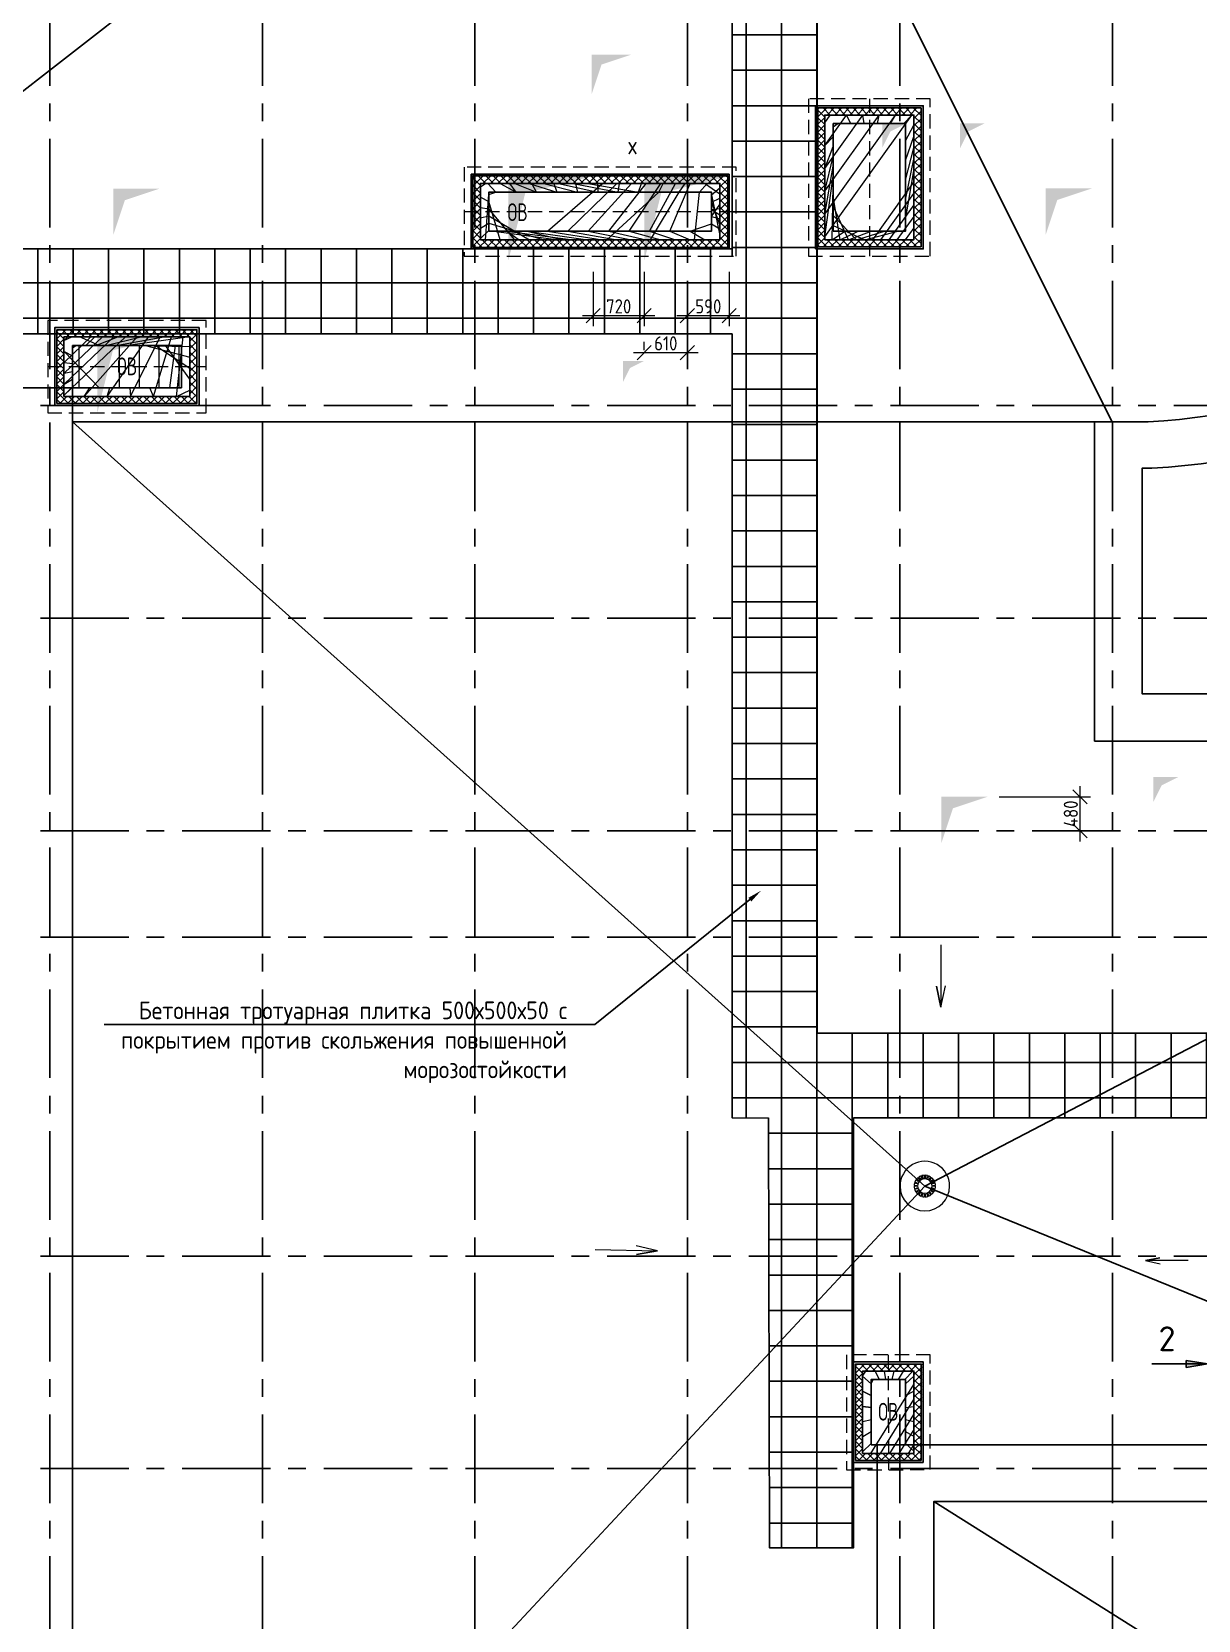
# Model space of a CAD drawing. Header units: millimetres. Extents: x -9318 to 9016603, y 0 to 838141.
# Drawn here: x 63147 to 79615, y 785869 to 808283 of the extents above; entities that cross this region are included whole.
import ezdxf
from ezdxf import colors
from ezdxf.entities.mleader import LeaderData, LeaderLine
from ezdxf.math import Vec2, Vec3

# ---------------------------------------------------------------- set-up
doc = ezdxf.new("R2010")
doc.units = ezdxf.units.MM
for name, pattern in [('ADSK_Скрыто', [6, 3, -3]), ('CENTER', [2, 1.25, -0.25, 0.25, -0.25]), ('HIDDEN', [6, 4, -2])]:
    doc.linetypes.add(name, pattern=pattern)
doc.layers.get('Defpoints').update_dxf_attribs({"color": 8})
for name, color, linetype, lineweight in [('АР_Разрезы', 175, 'Continuous', 9), ('АР_тонкая линия', 250, 'Continuous', 0), ('ОБОРУДОВАНИЕ', 253, 'Continuous', 5), ('Спринклеры', 7, 'Continuous', 18)]:
    doc.layers.add(name, color=color, linetype=linetype, lineweight=lineweight)
doc.styles.add('GOST Common', font='GOST_Common.ttf', dxfattribs={"width": 0.9, "height": 199.9999999999999})
doc.styles.add('GOST Common_1', font='GOST_Common.ttf', dxfattribs={"width": 0.9, "height": 199.9999999999999})
doc.styles.add('ICOCPEUR', font='isocpeur.ttf')
doc.styles.add('ISOCPEUR', font='isocpeur.ttf', dxfattribs={"width": 0.7})
doc.styles.add('ISOCPEUR_2', font='isocpeur.ttf', dxfattribs={"width": 0.9, "height": 300})
doc.styles.add('METRO-STYLE', font='isocpeur.ttf', dxfattribs={"width": 0.9, "oblique": 15})
doc.dimstyles.new('ADSK_Основной_2_мм', dxfattribs={"dimscale": 304.8, "dimtxt": 201.1429992564414, "dimasz": 0.6561679790026247, "dimexe": 0.4921259842519685, "dimexo": 0.4921259842519685, "dimgap": 0.09842519685039369, "dimtad": 1, "dimdec": 1, "dimrnd": 0.09999999999999999, "dimdsep": 46, "dimtxsty": 'GOST Common', "dimblk1": 'OBLIQUE', "dimblk2": 'OBLIQUE', "dimsah": 1, "dimcen": 0.09, "dimdle": 0.4921259842519685, "dimazin": 2, "dimtfac": 1, "dimtdec": 4, "dimtix": 1, "dimtmove": 0, "dimatfit": 3, "dimfxl": 1, "dimtvp": 1, "dimtolj": 1, "dimtzin": 0, "dimlwd": 20, "dimlwe": 20, "dimarcsym": 2})
pattern_1 = [(90, (544731.1713949309, 838739.4629186561), (-500.0000000000001, 0), []), (180, (544731.1713949309, 838739.4629186561), (-2.842170943040401e-14, -500), [])]

# ---------------------------------------------------------------- blocks, each defined once
blk = doc.blocks.new('A$C6f2de472')
at = {"layer": 'АР_тонкая линия', "color": 8, "ltscale": 100}
for p, q in [((54.57592772785574, -74.7079406324774), (54.57592772785574, -576.5265344174259)), ((54.57592772785574, -576.5265344174259), (20.69524945132434, -407.2409241124988)), ((20.69524945132434, -407.2409241124988), (54.57592772785574, -576.5265344174259)), ((54.57592772785574, -576.5265344174259), (91.53404689393938, -404.1629426884465))]:
    blk.add_line(p, q, dxfattribs=at)
blk = doc.blocks.new('M_Сток крыши - Сетчатый фильтр 380 мм - Слив 200 мм 2-3193379-Кровля')
at = {"layer": 'ОБОРУДОВАНИЕ', "color": 8, "flags": 128}
for points in [[(-152.1267350446647, 9.122306980374313), (-132.0912406071403, 9.122306980374326), (-112.0431549439181, 9.122306980374303)], [(-108.0011237287316, 31.18721417121553), (-127.0242874497429, 37.36821474883533), (-146.0454781264287, 43.54857424549225)], [(-141.9117846506028, 55.55902606483295), (-122.8580928793034, 49.36810632238699), (-103.7927820662061, 43.17341132440949)], [(-93.29816158142222, 62.7083574968748), (-109.4818746132008, 74.46651327549654), (-125.6635339249483, 86.22317693917506)], [(-118.0473051375903, 96.38772613638803), (-101.842131428712, 84.6139782631736), (-85.62792629529227, 72.83366867594135)], [(-69.83589882673962, 88.08991025929144), (-81.59615471404025, 104.2765138426867), (-93.35443870569411, 120.4604033445647)], [(-83.00003154254765, 127.8153150601544), (-71.22933750466267, 111.6143445950117), (-59.45298972975287, 95.40559242844496)], [(-39.9207528530546, 105.0867191707603), (-46.10509601334157, 124.1201703034178), (-52.28803434348071, 143.149297813457)], [(-40.18753608133889, 147.0058568346927), (-34.00116822601166, 127.9661743314419), (-27.81237822599808, 108.9190372333652)], [(-6.349999999993059, 112.2344089592399), (-6.349999999993055, 132.2540697534665), (-6.349999999993071, 152.2676508651532)], [(6.350000000006943, 152.2676508651542), (6.350000000006918, 132.2540697534677), (6.350000000006937, 112.2344089592412)], [(27.81237822601391, 108.9190372333708), (34.00116822602754, 127.9661743314477), (40.18753608135481, 147.0058568346986)], [(52.28803434349719, 143.1492978134647), (46.10509601335808, 124.1201703034257), (39.92075285307115, 105.0867191707683)], [(59.45298972977421, 95.40559242845515), (71.22933750468407, 111.6143445950221), (83.00003154256913, 127.8153150601649)], [(93.35443870571662, 120.4604033445765), (81.5961547140628, 104.2765138426985), (69.83589882676223, 88.08991025930342)], [(85.62792629532089, 72.83366867595203), (101.8421314287408, 84.61397826318435), (118.0473051376191, 96.38772613639888)], [(125.6635339249781, 86.22317693918657), (109.4818746132306, 74.46651327550809), (93.29816158145213, 62.70835749688639)], [(103.792782066241, 43.17341132441629), (122.8580928793384, 49.36810632239381), (141.9117846506378, 55.55902606483986)], [(146.0454781264642, 43.54857424549932), (127.0242874497785, 37.36821474884241), (108.0011237287673, 31.18721417122258)], [(112.0431549439558, 9.122306980374242), (132.091240607178, 9.12230698037424), (152.1267350447024, 9.122306980374237)], [(-112.356954244448, -3.577693019625703), (-132.3584398310157, -3.577693019625699), (-152.3579998314883, -3.577693019625695)], [(-147.4658216370705, -38.46545786676792), (-128.4121298657711, -32.27453812432185), (-109.3468190526738, -26.07984312634433)], [(-105.7061290580764, -38.25048148704755), (-124.7292927790876, -44.43148206466737), (-143.7504834557733, -50.61184156132428)], [(-128.1487984605835, -82.48421335690901), (-111.9436247517052, -70.71046548369449), (-95.7294196182853, -58.93015589646215)], [(-88.46990949618774, -69.35387637452017), (-104.6536225279662, -81.11203215314181), (-120.8352818397137, -92.8686958168203)], [(-95.91116798998836, -118.4348253462578), (-84.14047395210329, -102.233854881115), (-72.3641261771934, -86.02510271454811)], [(-62.19800361705781, -93.63916595362517), (-73.95825950435832, -109.8257695370203), (-85.71654349601214, -126.0096590388982)], [(-53.89547499619336, -142.5518774865482), (-47.70910714086607, -123.5121949832972), (-41.52031714085241, -104.4650578852204)], [(-29.47185625401281, -108.4817714797415), (-35.65619941429974, -127.5152226123989), (-41.83913774443886, -146.5443501224379)], [(-6.349999999993074, -152.2676508652035), (-6.349999999993042, -132.2540697535169), (-6.349999999993062, -112.2344089592902)], [(6.350000000006934, -112.2344089592915), (6.350000000006931, -132.2540697535181), (6.350000000006942, -152.2676508652045)], [(41.83913774445471, -146.5443501224441), (35.65619941431555, -127.515222612405), (29.4718562540286, -108.4817714797474)], [(41.52031714086893, -104.4650578852287), (47.70910714088253, -123.5121949833054), (53.89547499620974, -142.5518774865562)], [(85.71654349603381, -126.009659038909), (73.95825950437997, -109.825769537031), (62.19800361707931, -93.63916595363574)], [(72.3641261772162, -86.02510271456046), (84.14047395212596, -102.2338548811273), (95.91116799001092, -118.4348253462699)], [(120.8352818397427, -92.86869581683132), (104.6536225279952, -81.11203215315281), (88.46990949621667, -69.35387637453108)], [(95.7294196183155, -58.93015589647398), (111.9436247517352, -70.7104654837063), (128.1487984606135, -82.48421335692073)], [(143.7504834558084, -50.61184156133116), (124.7292927791227, -44.43148206467424), (105.7061290581114, -38.25048148705444)], [(109.3468190527096, -26.07984312635145), (128.4121298658068, -32.27453812432894), (147.4658216371062, -38.46545786677496)], [(152.3579998315258, -3.577693019625746), (132.3584398310532, -3.577693019625791), (112.3569542444855, -3.577693019625767)]]:
    blk.add_lwpolyline(points, dxfattribs=at)
at = {"layer": 'ОБОРУДОВАНИЕ', "color": 8}
for centre, radius, start, end in [((1.867945798039727e-11, -2.528863876118112e-11), 350.0000000000003, 359.9999999999996, 179.9999999999998), ((1.884542567571339e-11, -2.517666075618763e-11), 152.4, 163.3962075109842, 176.5683575503843), ((1.884542567571339e-11, -2.517666075618763e-11), 152.3999999999999, 145.5442994120852, 158.6194600011817), ((1.884542567571339e-11, -2.517666075618763e-11), 152.3999999999999, 127.7749788777989, 140.7677499933545), ((1.884542567571339e-11, -2.517666075618763e-11), 112.4139006281505, 175.3453706261629, 179.9999999999995), ((1.884542567571339e-11, -2.517666075618763e-11), 112.4139006281506, 157.4147534860918, 163.8930014678603), ((1.884542567571339e-11, -2.517666075618763e-11), 101.6, 359.9999999999992, 179.9999999999994), ((1.884542567571339e-11, -2.517666075618763e-11), 112.4139006281506, 139.6160726103257, 146.0938257661134), ((1.884542567571339e-11, -2.517666075618763e-11), 152.3999999999999, 110.0656934125596, 122.9986742789652), ((1.884542567571339e-11, -2.517666075618763e-11), 112.4139006281506, 121.92952745044, 128.4066691250171), ((1.884542567571339e-11, -2.517666075618763e-11), 152.3999999999999, 92.38801546327326, 105.2895868495749), ((1.884542567571339e-11, -2.517666075618763e-11), 112.4139006281506, 104.3243310625686, 110.8009781656915), ((1.884542567571339e-11, -2.517666075618763e-11), 112.4139006281505, 86.76177088817388, 93.23822911183754), ((1.884542567571339e-11, -2.517666075618763e-11), 152.4, 74.71041315043354, 87.61198453673569), ((1.884542567571339e-11, -2.517666075618763e-11), 112.4139006281505, 69.1990218343196, 75.67566893744245), ((1.884542567571339e-11, -2.517666075618763e-11), 152.4000000000001, 57.00132572104204, 69.93430658744889), ((1.884542567571339e-11, -2.517666075618763e-11), 112.4139006281505, 51.59333087499237, 58.07047254956947), ((1.884542567571339e-11, -2.517666075618763e-11), 112.4139006281504, 33.90617423389321, 40.38392738968094), ((1.884542567571339e-11, -2.517666075618763e-11), 152.4000000000001, 39.2322500066509, 52.2250211222084), ((1.884542567571339e-11, -2.517666075618763e-11), 112.4139006281505, 16.10699853214306, 22.58524651391154), ((1.884542567571339e-11, -2.517666075618763e-11), 112.4139006281506, 359.9999999999989, 4.654629373836194), ((1.884542567571339e-11, -2.517666075618763e-11), 152.4000000000001, 21.38053999882107, 34.45570058792016), ((1.884542567571339e-11, -2.517666075618763e-11), 152.4, 3.43164244961575, 16.60379248901856), ((1.867945798039727e-11, -2.528863876118112e-11), 350.0000000000003, 179.9999999999998, 359.9999999999989), ((1.874390688234167e-11, -2.517666075618763e-11), 152.4, 181.345180730763, 194.6194600011786), ((1.874390688234167e-11, -2.517666075618763e-11), 152.4000000000001, 199.3962075109811, 212.7677499933488), ((1.874390688234167e-11, -2.517666075618763e-11), 152.4000000000001, 217.5442994120796, 230.9986742789577), ((1.874390688234167e-11, -2.517666075618763e-11), 112.4139006281506, 179.999999999999, 181.823807644696), ((1.874390688234167e-11, -2.517666075618763e-11), 112.4139006281505, 193.4147534860877, 199.8930014678562), ((1.874390688234167e-11, -2.517666075618763e-11), 101.6, 179.9999999999994, 359.9999999999989), ((1.874390688234167e-11, -2.517666075618763e-11), 112.4139006281505, 211.6160726103183, 218.093825766106), ((1.874390688234167e-11, -2.517666075618763e-11), 152.4, 235.7749788777913, 249.2895868495662), ((1.874390688234167e-11, -2.517666075618763e-11), 112.4139006281504, 229.9295274504297, 236.4066691250069), ((1.874390688234167e-11, -2.517666075618763e-11), 152.4, 254.0656934125508, 267.6119845367264), ((1.874390688234167e-11, -2.517666075618763e-11), 112.4139006281505, 248.3243310625568, 254.8009781656796), ((1.874390688234167e-11, -2.517666075618763e-11), 112.4139006281505, 266.7617708881618, 273.2382291118254), ((1.874390688234167e-11, -2.517666075618763e-11), 152.3999999999999, 272.388015463264, 285.9343065874401), ((1.874390688234167e-11, -2.517666075618763e-11), 112.4139006281506, 285.1990218343078, 291.6756689374307), ((1.874390688234167e-11, -2.517666075618763e-11), 152.3999999999999, 290.7104131504247, 304.2250211222008), ((1.874390688234167e-11, -2.517666075618763e-11), 112.4139006281506, 303.5933308749821, 310.0704725495593), ((1.874390688234167e-11, -2.517666075618763e-11), 112.4139006281506, 321.9061742338857, 328.3839273896735), ((1.874390688234167e-11, -2.517666075618763e-11), 152.3999999999999, 309.0013257210344, 322.4557005879145), ((1.874390688234167e-11, -2.517666075618763e-11), 112.4139006281506, 340.106998532139, 346.5852465139075), ((1.874390688234167e-11, -2.517666075618763e-11), 112.4139006281505, 358.1761923553028, 359.9999999999989), ((1.874390688234167e-11, -2.517666075618763e-11), 152.3999999999999, 327.2322500066453, 340.6037924890154), ((1.874390688234167e-11, -2.517666075618763e-11), 152.4, 345.3805399988179, 358.6548192692363)]:
    blk.add_arc(centre, radius, start, end, dxfattribs=at)
blk = doc.blocks.new('_DotSmall')
at = {"color": 8, "linetype": 'ByBlock', "const_width": 0.5}
blk.add_lwpolyline([(-0.0625, 0, 1), (0.0625, 0, 1)], format="xyb", close=True, dxfattribs=at)
blk = doc.blocks.new('232_Отверстие_Задание_на_отверстие_в_перекрытии_Спр_v3 - Тип1_1_ОВ-3243271-310_В_ОП_04__11_750')
at = {"layer": 'Спринклеры', "linetype": 'ADSK_Скрыто', "lineweight": 9}
blk.add_hatch(color=8, dxfattribs=at).paths.add_polyline_path([(-325.0000000000301, -325.0000000000301), (-162.5000000000324, 162.4999999999891), (324.9999999999261, 325.0000000000301), (-325.0000000000301, 325.0000000000301)])
blk = doc.blocks.new('232_Отверстие_Задание_на_отверстие_в_перекрытии_Спр_v3 - Тип1_1_ОВ-3244540-310_В_ОП_04__11_750')
at = {"layer": 'Спринклеры', "linetype": 'ADSK_Скрыто', "lineweight": 9}
blk.add_hatch(color=8, dxfattribs=at).paths.add_polyline_path([(-275.0000000000155, -275.0000000000068), (-137.5000000000121, 137.5000000000121), (274.9999999999462, 275.0000000000501), (-275.0000000000155, 275.0000000000501)])
blk = doc.blocks.new('232_Отверстие_Задание_на_отверстие_в_перекрытии_Спр_v3 - Тип1_1_ОВ-3243720-310_В_ОП_04__11_750')
at = {"layer": 'Спринклеры', "linetype": 'ADSK_Скрыто', "lineweight": 9}
blk.add_hatch(color=8, dxfattribs=at).paths.add_polyline_path([(-600.0000000000196, -600.0000000000196), (-360.0000000000221, 360.0000000000048), (599.9999999999416, 600.0000000000455), (-600.0000000000196, 600.0000000000455)])
blk = doc.blocks.new('232_Отверстие_Задание_на_отверстие_в_перекрытии_Спр_v3 - Тип1_1_ОВ-3244681-310_В_ОП_04__11_750')
at = {"layer": 'Спринклеры', "linetype": 'ADSK_Скрыто', "lineweight": 9}
blk.add_hatch(color=8, dxfattribs=at).paths.add_polyline_path([(-150.0000000000265, -150.0000000000092), (-50.00000000003195, 50.00000000000596), (149.9999999999312, 150.0000000000439), (-150.0000000000265, 150.0000000000439)])
blk = doc.blocks.new('232_Отверстие_Задание_на_отверстие_в_перекрытии_Спр_v3 - Тип1_1_ОВ-3244742-310_В_ОП_04__11_750')
at = {"layer": 'Спринклеры', "linetype": 'ADSK_Скрыто', "lineweight": 9}
blk.add_hatch(color=8, dxfattribs=at).paths.add_polyline_path([(-550.0000000000352, -550.0000000000092), (-330.0000000000376, 330.0000000000073), (549.9999999999226, 550.0000000000482), (-550.0000000000352, 550.0000000000482)])
blk = doc.blocks.new('232_Отверстие_Задание_на_отверстие_в_перекрытии_Спр_v3 - Тип1_1_ОВ-3243413-310_В_ОП_04__11_750')
at = {"layer": 'Спринклеры', "linetype": 'ADSK_Скрыто', "lineweight": 9}
blk.add_hatch(color=8, dxfattribs=at).paths.add_polyline_path([(-175.0000000000295, -175.0000000000295), (-58.33333333336338, 58.33333333332007), (174.9999999999342, 175.0000000000209), (-175.0000000000295, 175.0000000000209)])
blk = doc.blocks.new('_Oblique')
at = {"color": 8, "linetype": 'ByBlock', "lineweight": -2}
blk.add_line((-0.5, -0.5), (0.5, 0.5), dxfattribs=at)
blk = doc.blocks.new('*D1423')
at = {"color": 8, "lineweight": 20, "transparency": 16777216}
for p, q in [((77946.14001564423, 796857.9568499506), (77946.14001564423, 797637.961882616)), ((76804.28784224534, 797487.961882616), (78096.14001564423, 797487.961882616)), ((77954.71865940563, 797007.9568499506), (78096.14001564423, 797007.9568499506))]:
    blk.add_line(p, q, dxfattribs=at)
at = {"layer": 'Defpoints', "color": 0, "transparency": 16777216}
for p in [(76654.28784224534, 797487.961882616), (77946.14001564423, 797487.961882616), (77804.71865940563, 797007.9568499506)]:
    blk.add_point(p, dxfattribs=at)
at = {"color": 8, "lineweight": 20, "transparency": 16777216, "xscale": 200, "yscale": 200, "zscale": 200}
for p, rotation in [((77946.14001564423, 797487.961882616), 90), ((77946.14001564423, 797007.9568499506), 270)]:
    blk.add_blockref('_Oblique', p, dxfattribs=dict(at, rotation=rotation))
at = {"color": 8, "lineweight": 20, "transparency": 16777216, "insert": (77816.14001564443, 797247.9593662831), "char_height": 199.9999999999999, "width": 474.5611101101126, "attachment_point": 5, "rotation": 90, "style": 'GOST Common'}
blk.add_mtext('\\A1;480', dxfattribs=at)
blk = doc.blocks.new('*D1424')
at = {"color": 8, "lineweight": 20, "transparency": 16777216}
for p, q in [((71073.2673314705, 804895.9324401029), (71073.2673314705, 804127.7861606673)), ((71793.31306326785, 804895.9324401029), (71793.31306326785, 804127.7861606673)), ((70923.2673314705, 804277.7861606673), (71943.31306326785, 804277.7861606673))]:
    blk.add_line(p, q, dxfattribs=at)
at = {"layer": 'Defpoints', "color": 0, "transparency": 16777216}
for p in [(71073.2673314705, 805045.9324401029), (71793.31306326785, 805045.9324401029), (71793.31306326785, 804277.7861606673)]:
    blk.add_point(p, dxfattribs=at)
at = {"color": 8, "lineweight": 20, "transparency": 16777216, "xscale": 200, "yscale": 200, "zscale": 200, "rotation": 180}
blk.add_blockref('_Oblique', (71073.2673314705, 804277.7861606673), dxfattribs=at)
at = {"color": 8, "lineweight": 20, "transparency": 16777216, "xscale": 200, "yscale": 200, "zscale": 200}
blk.add_blockref('_Oblique', (71793.31306326785, 804277.7861606673), dxfattribs=at)
at = {"color": 8, "lineweight": 20, "transparency": 16777216, "insert": (71433.29019736918, 804407.7861606673), "char_height": 199.9999999999999, "width": 454.1058898467456, "attachment_point": 5, "style": 'GOST Common'}
blk.add_mtext('\\A1;720', dxfattribs=at)
blk = doc.blocks.new('*D1425')
at = {"color": 8, "lineweight": 20, "transparency": 16777216}
for p, q in [((72993.31306326785, 804895.9324401029), (72993.31306326785, 804127.7861606673)), ((72253.28957943874, 804277.7861606673), (73143.31306326785, 804277.7861606673)), ((72403.28957943874, 804269.2075169046), (72403.28957943874, 804127.7861606673))]:
    blk.add_line(p, q, dxfattribs=at)
at = {"layer": 'Defpoints', "color": 0, "transparency": 16777216}
for p in [(72993.31306326785, 805045.9324401029), (72403.28957943874, 804419.2075169046), (72993.31306326785, 804277.7861606673)]:
    blk.add_point(p, dxfattribs=at)
at = {"color": 8, "lineweight": 20, "transparency": 16777216, "xscale": 200, "yscale": 200, "zscale": 200, "rotation": 180}
blk.add_blockref('_Oblique', (72403.28957943874, 804277.7861606673), dxfattribs=at)
at = {"color": 8, "lineweight": 20, "transparency": 16777216, "xscale": 200, "yscale": 200, "zscale": 200}
blk.add_blockref('_Oblique', (72993.31306326785, 804277.7861606673), dxfattribs=at)
at = {"color": 8, "lineweight": 20, "transparency": 16777216, "insert": (72698.3013213533, 804407.7861606673), "char_height": 199.9999999999999, "width": 454.1058898467456, "attachment_point": 5, "style": 'GOST Common'}
blk.add_mtext('\\A1;590', dxfattribs=at)
blk = doc.blocks.new('*D1426')
at = {"color": 8, "lineweight": 20, "transparency": 16777216}
for p, q in [((71793.24345027632, 803787.968852489), (71793.24345027632, 803906.0086977266)), ((71643.24345027632, 803756.0086977266), (72553.28957943874, 803756.0086977266)), ((72403.28957943874, 803747.430053964), (72403.28957943874, 803606.0086977266))]:
    blk.add_line(p, q, dxfattribs=at)
at = {"layer": 'Defpoints', "color": 0, "transparency": 16777216}
for p in [(72403.28957943874, 803897.430053964), (71793.24345027632, 803637.968852489), (72403.28957943874, 803756.0086977266)]:
    blk.add_point(p, dxfattribs=at)
at = {"color": 8, "lineweight": 20, "transparency": 16777216, "xscale": 200, "yscale": 200, "zscale": 200, "rotation": 180}
blk.add_blockref('_Oblique', (71793.24345027632, 803756.0086977266), dxfattribs=at)
at = {"color": 8, "lineweight": 20, "transparency": 16777216, "xscale": 200, "yscale": 200, "zscale": 200}
blk.add_blockref('_Oblique', (72403.28957943874, 803756.0086977266), dxfattribs=at)
at = {"color": 8, "lineweight": 20, "transparency": 16777216, "insert": (72098.26651485753, 803886.0086977266), "char_height": 199.9999999999999, "width": 409.1044052673384, "attachment_point": 5, "style": 'GOST Common'}
blk.add_mtext('\\A1;610', dxfattribs=at)
blk = doc.blocks.new('A$C60573c2e')
at = {"layer": 'АР_Разрезы', "ltscale": 100}
h = blk.add_hatch(color=8, dxfattribs=at)
h.dxf.hatch_style = 1
h.paths.add_polyline_path([(22340.69131158874, -38222.32109531551), (22410.69131158874, -38222.32109531551), (22410.69131158874, -37222.32109531551), (22340.69131158874, -37222.32109531551)])
h.paths.add_polyline_path([(22040.24117890035, -37572.59911826416), (22340.69131158874, -37522.32109531551), (22040.24117890035, -37522.32109531551)])
h.paths.add_polyline_path([(22040.24117890035, -37522.32109531551), (22340.69131158874, -37522.32109531551), (22040.24117890035, -37472.04307236685)])
at = {"layer": 'АР_Разрезы', "color": 8, "lineweight": 25, "ltscale": 100}
for p, q in [((22340.69131158874, -37522.32109531551), (22040.24117890035, -37472.04307236685)), ((22040.24117890035, -37472.04307236685), (22040.24117890035, -37572.59911826416)), ((22040.24117890035, -37572.59911826416), (22340.69131158874, -37522.32109531551))]:
    blk.add_line(p, q, dxfattribs=at)
at = {"layer": 'АР_Разрезы', "color": 8, "lineweight": 25, "ltscale": 100, "elevation": -1.5e-10}
blk.add_lwpolyline([(22340.69131158874, -37522.32109531551), (21556.94131158874, -37522.32109531551)], dxfattribs=at)
at = {"layer": 'АР_Разрезы', "color": 8, "lineweight": 25, "ltscale": 100, "insert": (21890.69131158874, -36992.72712111636), "char_height": 350, "width": 583.3333333333333, "attachment_point": 3, "style": 'METRO-STYLE'}
blk.add_mtext('{\\Q0;\\W1;2}', dxfattribs=at)

msp = doc.modelspace()

# ---------------------------------------------------------------- hatches: boundary and pattern name
at = {"ltscale": 120}
h = msp.add_hatch(dxfattribs=at)
h.set_pattern_fill('ANSI37', color=256, scale=4000, angle=45, double=1)
h.set_pattern_definition(pattern_1)
h.paths.add_polyline_path([(74233.48137153266, 792957.2669897516), (73035.7989131806, 792957.5804660362), (73035.7989131806, 815576.5256954132), (74233.4813715329, 815576.2122191286)])
h = msp.add_hatch()
h.set_pattern_fill('ANSI37', color=256, scale=600, angle=180)
h.set_pattern_definition([(225, (-306273.003678354, 690139.1246967203), (53.03300858899106, -53.03300858899107), []), (315, (-306273.003678354, 690139.1246967203), (53.03300858899107, 53.03300858899105), [])])
h.paths.add_polyline_path([(74242.05043708859, 807208.3765693876), (74243.07690479816, 805248.5055726453), (75702.54754080647, 805248.5055726453), (75701.5210730969, 807208.3765693876)])
h.paths.add_polyline_path([(74342.56367094326, 807108.3765693876), (75602.03430695157, 807108.3765693876), (75602.03430695157, 805348.5055726453), (74342.56367094326, 805348.5055726453)], flags=16)
h.paths.add_polyline_path([(75729.99632164603, 806214.5700648826), (75786.97416390874, 806738.6246967203)])
at = {"lineweight": 5}
h = msp.add_hatch(dxfattribs=at)
h.set_pattern_fill('ANSI32', color=256, scale=500, angle=180, style=0)
h.set_pattern_definition([(225, (8363448538.810796, 936996551.8264401), (132.5825214724777, -132.5825214724777), []), (225, (8363448450.422448, 936996551.8264401), (132.5825214724777, -132.5825214724777), [])])
h.paths.add_polyline_path([(74342.56367094326, 807108.3765693876), (74343.59013865306, 805348.5055726453), (75602.54754080647, 805348.5055726453), (75601.5210730969, 807108.3765693876)])
h.paths.add_polyline_path([(74462.56367094326, 806988.3765693876), (75482.03430695157, 806988.3765693876), (75482.03430695157, 805468.5055726455), (74462.56367094326, 805468.5055726453)], flags=16)
h.paths.add_polyline_path([(75963.95200617122, 806366.6793285582), (75963.95200617122, 806754.6793285582)])
h = msp.add_hatch()
h.set_pattern_fill('ANSI37', color=256, scale=600, angle=180)
h.set_pattern_definition([(225, (-311133.5328964002, 689172.7279147743), (53.03300858899106, -53.03300858899107), []), (315, (-311133.5328964002, 689172.7279147743), (53.03300858899107, 53.03300858899105), [])])
h.paths.add_polyline_path([(69372.03445289703, 806251.9797874416), (69372.03445289703, 805238.5055726453), (72973.07652984024, 805238.5055726453), (72972.05006213044, 806251.9797874416)])
h.paths.add_polyline_path([(69482.03445289703, 806141.9797874416), (72862.56329598534, 806141.9797874416), (72862.56329598534, 805348.5055726453), (69482.03445289703, 805348.5055726453)], flags=16)
h.paths.add_polyline_path([(70869.4671035998, 805248.1732829366), (70926.44494586228, 805772.2279147743)], flags=16)
h = msp.add_hatch(dxfattribs=at)
h.set_pattern_fill('ANSI32', color=256, scale=500, angle=180, style=0)
h.set_pattern_definition([(225, (8363443678.281578, 936995585.4296583), (132.5825214724777, -132.5825214724777), []), (225, (8363443589.89323, 936995585.4296583), (132.5825214724777, -132.5825214724777), [])])
h.paths.add_polyline_path([(69482.03445289703, 806141.9797874416), (69483.0609206066, 805348.5055726453), (72862.56329598534, 805348.5055726453), (72862.56329598534, 806141.9797874416)])
h.paths.add_polyline_path([(69602.03445289703, 806021.9797874416), (72742.56329598534, 806021.9797874416), (72742.56329598534, 805468.5055726453), (69602.03445289703, 805468.5055726453)], flags=16)
h.paths.add_polyline_path([(71103.422788125, 805400.2825466121), (71103.422788125, 805788.2825466121)], flags=16)
at = {"ltscale": 120}
h = msp.add_hatch(dxfattribs=at)
h.set_pattern_fill('ANSI37', color=256, scale=4000, angle=45, double=1)
h.set_pattern_definition(pattern_1)
h.paths.add_polyline_path([(62201.87756880932, 804020.8231142932), (62202.19104509405, 805218.5055726453), (73035.95565132285, 805218.5055726453), (73035.64217503811, 804020.823114293)])
h = msp.add_hatch()
h.set_pattern_fill('ANSI37', color=256, scale=600, angle=180)
h.set_pattern_definition([(225, (-317013.6542117178, 687008.7049772835), (53.03300858899106, -53.03300858899107), []), (315, (-317013.6542117178, 687008.7049772835), (53.03300858899107, 53.03300858899105), [])])
h.paths.add_polyline_path([(63501.39990372467, 804077.9568499507), (63502.42637143447, 803037.9568499502), (65479.64848211105, 803037.9568499502), (65478.62201440148, 804077.9568499507)])
h.paths.add_polyline_path([(63601.91313757957, 803977.9568499507), (65379.13524825615, 803977.9568499507), (65379.13524825615, 803137.9568499502), (63601.91313757957, 803137.9568499502)], flags=16)
h.paths.add_polyline_path([(64989.34578828211, 803084.1503454457), (65046.32363054482, 803608.2049772835)], flags=16)
at = {"lineweight": 5}
h = msp.add_hatch(dxfattribs=at)
h.set_pattern_fill('ANSI32', color=256, scale=500, angle=180, style=0)
h.set_pattern_definition([(225, (8363437798.160263, 936993421.4067208), (132.5825214724777, -132.5825214724777), []), (225, (8363437709.771915, 936993421.4067208), (132.5825214724777, -132.5825214724777), [])])
h.paths.add_polyline_path([(63601.91313757957, 803977.9568499507), (63602.93960528914, 803137.9568499502), (65379.64848211105, 803137.9568499502), (65378.62201440148, 803977.9568499507)])
h.paths.add_polyline_path([(63721.91313757957, 803857.9568499507), (65259.13524825615, 803857.9568499507), (65259.13524825615, 803257.9568499502), (63721.91313757957, 803257.9568499502)], flags=16)
h.paths.add_polyline_path([(65223.30147280754, 803236.2596091212), (65223.30147280754, 803624.2596091212)], flags=16)
at = {"ltscale": 120}
h = msp.add_hatch(dxfattribs=at)
h.set_pattern_fill('ANSI37', color=256, scale=4000, angle=45, double=1)
h.set_pattern_definition(pattern_1)
h.paths.add_polyline_path([(74233.32463339041, 792956.1583192997), (74233.63810967514, 794153.840777652), (80773.11299533164, 794153.840777652), (80772.79951904691, 792956.1583192997)])
h = msp.add_hatch(dxfattribs=at)
h.set_pattern_fill('ANSI37', color=256, scale=4000, angle=45, double=1)
h.set_pattern_definition(pattern_1)
h.paths.add_polyline_path([(74750.0235820075, 786889.5595923022), (73560.42202459672, 786889.8096195543), (73549.54673610302, 792956.5632976048), (74747.23133701901, 792955.7533409946)])
h = msp.add_hatch()
h.set_pattern_fill('ANSI37', color=256, scale=600, angle=180)
h.set_pattern_definition([(225, (-305738.3790345195, 672414.3865795783), (53.03300858899106, -53.03300858899107), []), (315, (-305738.3790345195, 672414.3865795783), (53.03300858899107, 53.03300858899105), [])])
h.paths.add_polyline_path([(74776.67508092313, 789483.6384522455), (74777.1883147778, 788122.9568499502), (75702.03430695157, 788122.9568499502), (75716.16066704481, 789483.6384522455)])
h.paths.add_polyline_path([(74877.1883147778, 789383.6384522455), (75602.03430695157, 789383.6384522455), (75602.03430695157, 788222.9568499502), (74877.1883147778, 788222.9568499502)], flags=16)
h.paths.add_polyline_path([(76264.62096548057, 788489.8319477404), (76321.59880774305, 789013.8865795782)])
at = {"lineweight": 5}
h = msp.add_hatch(dxfattribs=at)
h.set_pattern_fill('ANSI32', color=256, scale=500, angle=180, style=0)
h.set_pattern_definition([(225, (8363449073.43544, 936978827.088323), (132.5825214724777, -132.5825214724777), []), (225, (8363448985.047092, 936978827.088323), (132.5825214724777, -132.5825214724777), [])])
h.paths.add_polyline_path([(74877.1883147778, 789383.6384522455), (74878.21478248737, 788222.9568499502), (75602.54754080647, 788222.9568499502), (75601.52107309666, 789383.6384522455)])
h.paths.add_polyline_path([(74997.1883147778, 789263.6384522455), (75482.03430695157, 789263.6384522455), (75482.03430695157, 788342.9487624612), (74997.1883147778, 788342.9487624612)], flags=16)
h.paths.add_polyline_path([(76498.57665000577, 788641.941211416), (76498.57665000577, 789029.941211416)])

# ---------------------------------------------------------------- linework, layer by layer
at = {"linetype": 'CENTER', "ltscale": 1000}
for p, q in [((63403.28957943874, 830770.4237864092), (63403.28957943874, 776151.3989434771)), ((66403.28957943874, 830770.4237864093), (66403.28957943874, 776151.3989434771)), ((69403.28957943874, 830770.4237864092), (69403.28957943874, 776151.3989434771)), ((72403.28957943874, 830770.4237864093), (72403.28957943874, 776151.3989434771)), ((75403.28957943874, 830770.4237864092), (75403.28957943874, 776151.3989434771)), ((78403.28957943874, 830770.4237864093), (78403.28957943874, 776151.3989434771)), ((51268.34037547815, 803007.9568499502), (134446.7424301973, 803007.9568499502)), ((51268.34037547815, 800007.9568499502), (134446.7424301973, 800007.9568499502)), ((51268.34037547815, 797007.9568499502), (134446.7424301973, 797007.9568499502)), ((51268.34037547815, 795507.9568499502), (134446.7424301973, 795507.9568499502)), ((51268.34037547815, 791007.9568499502), (134446.7424301973, 791007.9568499502)), ((51268.34037547815, 788007.9568499502), (134446.7424301973, 788007.9568499502))]:
    msp.add_line(p, q, dxfattribs=at)
at = {"ltscale": 100}
for p, q in [((57652.03430695226, 803257.9568499501), (72402.0343069518, 814757.95684995)), ((72402.0343069518, 814757.95684995), (78402.03430695157, 802776.648345516)), ((78910.26632066141, 802776.648345516), (63721.91313757957, 802776.648345516)), ((63721.91313757957, 802776.648345516), (75754.22958054882, 791995.5282947229)), ((82181.95858330396, 795342.9568499502), (75754.22958054882, 791995.5282947229)), ((75754.21809354727, 791995.5159769073), (63721.91313757957, 779092.9568499444)), ((75754.21809354727, 791995.5159769073), (84402.03430695203, 788472.9568499502)), ((75881.90786298574, 787542.9496148062), (80537.09403658612, 784617.2713131696))]:
    msp.add_line(p, q, dxfattribs=at)
at = {"linetype": 'HIDDEN', "lineweight": 5, "ltscale": 50}
for p, q in [((74972.29898894741, 807338.3765693876), (74972.29898894741, 805118.5055726453)), ((69252.03445289703, 805745.2426800434), (73092.56329598534, 805745.2426800434)), ((63371.91313757957, 803557.9568499505), (65609.13524825615, 803557.9568499505)), ((75239.61131086457, 789613.6384522455), (75240.0419995687, 787993.1144134168))]:
    msp.add_line(p, q, dxfattribs=at)
at = {"ltscale": 100}
for points in [[(81271.91313757957, 787542.9568499505), (75881.90786298574, 787542.9496148062), (75881.9188488156, 779252.9607119998), (70300.00934044993, 779252.9546073425), (69922.09591492335, 779252.9543963609), (69922.09591492335, 778292.9568499579), (62921.91313757957, 778292.9568499427), (62921.91313757957, 802587.9568499502), (56982.0343069518, 802587.9568499499), (56982.03430695087, 815427.9568499502), (60491.81145264674, 815427.9568499505), (60491.81145264674, 815567.9568499502, -0.2153268967085074), (63090.69741179328, 821322.8971335922, -0.1503938414941028), (68842.03430695157, 823918.1797042552), (68982.03430695157, 823918.1797042552), (68982.0343069518, 827427.9568499502), (78822.03430695157, 827427.9568499505), (78822.0343069518, 824427.9568499502), (86982.03430695203, 824427.9568499502)], [(87652.03430695203, 823757.95684995), (87652.03430695203, 827267.9674948029), (94652.31139568635, 827267.9462050973), (94651.75721821771, 823757.7937530213), (120662.0279803809, 823757.8150427145), (120662.034306952, 815257.9568499502), (117152.034306952, 815257.9568499502), (117152.034306952, 812257.9568499516), (87637.03430695203, 812257.9568499502), (87637.03430695203, 811317.9568499502, -0.1713588119262615), (85105.59547856217, 805655.5131027977, -0.1904546233486775), (78910.26632066141, 802776.648345516)], [(65259.13524825615, 803257.9568499502), (57652.03430695226, 803257.9568499501), (57652.03430695157, 814757.9568499502), (61219.2719844603, 814757.9568499504), (61219.07948546018, 815572.9791072388, -0.1810559495822377), (63602.04057808849, 820807.9505788137, -0.1811806168331762), (68841.38255706104, 823191.2783133151), (69652.03430695157, 823191.2783133151), (69652.03430695157, 826757.9568499501), (78152.03430695157, 826757.9568499502)], [(85511.39552207477, 805116.6135086139, -0.1882125360542776), (78961.91313757957, 802123.2178933957), (78821.91313757957, 802123.2178933957), (78821.91313757957, 798942.9568499502), (81951.91313757957, 798942.9568499502)]]:
    msp.add_lwpolyline(points, format="xyb", dxfattribs=at)
for points in [[(73035.79891318036, 805118.5055726453), (73035.79891318036, 815577.706836064)], [(74233.4813715329, 815577.706836064), (74233.4813715329, 794153.840777652)], [(72992.56329598534, 805218.5055726453), (72992.56329598534, 806271.9797874416), (69352.03445289703, 806271.9797874416), (69352.03445289703, 805218.5055726453)], [(73035.79891318036, 804020.823114293), (62202.03430695157, 804020.823114293), (62202.03430695157, 805218.5055726453), (73035.79891318036, 805218.5055726453)], [(73549.55218942207, 792954.2186773942), (73035.79891318036, 792956.1583192997), (73035.79891318036, 804020.823114293)], [(65259.13524825615, 803257.9568499502), (65259.13524825615, 803857.9568499507), (63721.91313757957, 803857.9568499507)], [(84402.03430695203, 793502.9902813355), (84402.0343069518, 788472.9568499502), (80471.91313757957, 788472.9568499502), (80471.91313757957, 788342.9557760904), (75081.90678912564, 788342.9485409447), (75081.91777495528, 779892.9599915609), (70836.47309604194, 779892.9553485288), (70300.00863287295, 779892.9547189096), (69282.03521291562, 779892.9535501132), (69282.03460893966, 779092.9568499562), (63721.91313757957, 779092.9568499444), (63721.91313757957, 803857.9568499507)], [(78151.91313758004, 802776.648345516), (78151.91313757934, 798272.9568499493), (81281.91313756001, 798272.9568499511), (81281.9131375989, 795342.9568499521), (82161.95858330396, 795342.9568499521)], [(74233.4813715329, 794153.840777652), (80758.15289222612, 794153.840777652)], [(80882.8222175457, 793056.1583192997), (80882.8222175457, 792956.1583192997), (74747.22914652084, 792956.1444223382)], [(74747.22914689686, 792956.1583192997), (74747.09750758111, 786889.6696724343), (73563.34809902334, 786889.6995394222), (73549.54668854433, 792956.1583192997)], [(75732.03430695157, 788092.9568499502), (75732.03430695157, 789513.6384522455), (74747.1883147778, 789513.6384522455), (74747.1883147778, 788092.9568499502), (75732.03430695157, 788092.9568499502)]]:
    msp.add_lwpolyline(points, dxfattribs=at)
at = {"linetype": 'HIDDEN', "lineweight": 5, "ltscale": 50}
for points in [[(74112.56367094326, 805118.5055726453), (75832.03430695157, 805118.5055726453), (75832.03430695157, 807338.3765693876), (74112.56367094326, 807338.3765693876)], [(69252.03445289703, 805118.5055726453), (73092.56329598534, 805118.5055726453), (73092.56329598534, 806371.9797874416), (69252.03445289703, 806371.9797874416)], [(63371.91313757957, 802907.9568499502), (65609.13524825615, 802907.9568499502), (65609.13524825615, 804207.9568499507), (63371.91313757957, 804207.9568499507)]]:
    msp.add_lwpolyline(points, close=True, dxfattribs=at)
at = {"ltscale": 100}
for points in [[(74212.56367094326, 805218.5055726453), (75732.03430695157, 805218.5055726453), (75732.03430695157, 807238.3765693876), (74212.56367094326, 807238.3765693876)], [(74242.56367094326, 805248.5055726453), (75702.03430695157, 805248.5055726453), (75702.03430695157, 807208.3765693876), (74242.56367094326, 807208.3765693876)], [(74342.56367094326, 805348.5055726453), (75602.03430695157, 805348.5055726453), (75602.03430695157, 807108.3765693876), (74342.56367094326, 807108.3765693876)], [(74462.56367094326, 805468.5055726453), (75482.03430695157, 805468.5055726453), (75482.03430695157, 806988.3765693876), (74462.56367094326, 806988.3765693876)], [(69372.03445289703, 805238.5055726453), (72972.56329598534, 805238.5055726453), (72972.56329598534, 806251.9797874416), (69372.03445289703, 806251.9797874416)], [(69482.03445289703, 805348.5055726453), (72862.56329598534, 805348.5055726453), (72862.56329598534, 806141.9797874416), (69482.03445289703, 806141.9797874416)], [(69602.03445289703, 805468.5055726453), (72742.56329598534, 805468.5055726453), (72742.56329598534, 806021.9797874416), (69602.03445289703, 806021.9797874416)], [(63471.91313757957, 803007.9568499502), (65509.13524825615, 803007.9568499502), (65509.13524825615, 804107.9568499507), (63471.91313757957, 804107.9568499507)], [(63501.91313757957, 803037.9568499502), (65479.13524825615, 803037.9568499502), (65479.13524825615, 804077.9568499507), (63501.91313757957, 804077.9568499507)], [(63601.91313757957, 803137.9568499502), (65379.13524825615, 803137.9568499502), (65379.13524825615, 803977.9568499507), (63601.91313757957, 803977.9568499507)], [(74777.1883147778, 788122.9568499502), (75702.03430695157, 788122.9568499502), (75702.03430695157, 789483.6384522455), (74777.1883147778, 789483.6384522455)], [(74877.1883147778, 788222.9568499502), (75602.03430695157, 788222.9568499502), (75602.03430695157, 789383.6384522455), (74877.1883147778, 789383.6384522455)], [(74997.1883147778, 788342.9568499502), (75482.03430695157, 788342.9568499502), (75482.03430695157, 789263.6384522455), (74997.1883147778, 789263.6384522455)]]:
    msp.add_lwpolyline(points, close=True, dxfattribs=at)
at = {"linetype": 'HIDDEN', "lineweight": 5, "ltscale": 50}
msp.add_lwpolyline([(75831.48137227446, 787993.2716009998), (75832.03430695157, 789613.6384522455), (74647.1883147778, 789613.6384522455), (74647.1883147778, 787992.9568499502), (75831.48137227446, 787993.2716009998)], dxfattribs=at)

# ---------------------------------------------------------------- block references
at = {"ltscale": 100}
msp.add_blockref('A$C60573c2e', (57403.28957943898, 827007.9568499505), dxfattribs=at)
for name, p in [('232_Отверстие_Задание_на_отверстие_в_перекрытии_Спр_v3 - Тип1_1_ОВ-3244540-310_В_ОП_04__11_750', (71328.31751415902, 807682.9634957915)), ('232_Отверстие_Задание_на_отверстие_в_перекрытии_Спр_v3 - Тип1_1_ОВ-3243413-310_В_ОП_04__11_750', (75328.30667072046, 806817.9317255061)), ('232_Отверстие_Задание_на_отверстие_в_перекрытии_Спр_v3 - Тип1_1_ОВ-3243413-310_В_ОП_04__11_750', (76428.30667072046, 806817.9317255061)), ('232_Отверстие_Задание_на_отверстие_в_перекрытии_Спр_v3 - Тип1_1_ОВ-3243720-310_В_ОП_04__11_750', (70473.2673314705, 805645.932440103)), ('232_Отверстие_Задание_на_отверстие_в_перекрытии_Спр_v3 - Тип1_1_ОВ-3243720-310_В_ОП_04__11_750', (72393.31306326785, 805645.932440103)), ('232_Отверстие_Задание_на_отверстие_в_перекрытии_Спр_v3 - Тип1_1_ОВ-3243271-310_В_ОП_04__11_750', (64623.30738496711, 805742.9554185272)), ('232_Отверстие_Задание_на_отверстие_в_перекрытии_Спр_v3 - Тип1_1_ОВ-3243271-310_В_ОП_04__11_750', (77788.25019395538, 805747.9554185271)), ('232_Отверстие_Задание_на_отверстие_в_перекрытии_Спр_v3 - Тип1_1_ОВ-3244742-310_В_ОП_04__11_750', (64623.30738496711, 803457.9910928938)), ('232_Отверстие_Задание_на_отверстие_в_перекрытии_Спр_v3 - Тип1_1_ОВ-3244681-310_В_ОП_04__11_750', (71643.24345027632, 803487.9688524889)), ('232_Отверстие_Задание_на_отверстие_в_перекрытии_Спр_v3 - Тип1_1_ОВ-3243413-310_В_ОП_04__11_750', (79158.23978929804, 797592.948975883)), ('232_Отверстие_Задание_на_отверстие_в_перекрытии_Спр_v3 - Тип1_1_ОВ-3243271-310_В_ОП_04__11_750', (76314.2878422453, 797162.9618826156)), ('M_Сток крыши - Сетчатый фильтр 380 мм - Слив 200 мм 2-3193379-Кровля', (75754.84842726495, 791994.9511880934))]:
    msp.add_blockref(name, p)
at = {"ltscale": 100, "xscale": 1.754367527776944, "yscale": 1.754367527776944, "zscale": 1.754367527776944}
msp.add_blockref('A$C6f2de472', (75884.67763782549, 795528.7698757662), dxfattribs=at)
at = {"ltscale": 100}
for p, xscale, yscale, zscale, rotation in [((70969.76124273287, 791006.7397284068), 1.754367527776944, 1.754367527776944, 1.754367527776944, 88.90682465246924), ((79562.88362327754, 791008.1910804951), 1.2, 1.2, 1.2, 270)]:
    msp.add_blockref('A$C6f2de472', p, dxfattribs=dict(at, xscale=xscale, yscale=yscale, zscale=zscale, rotation=rotation))

# ---------------------------------------------------------------- texts
at = {"lineweight": 9, "insert": (71568.4016859231, 806804.2414121329), "char_height": 249.9999999999997, "width": 216.4556249999997, "attachment_point": 1, "style": 'GOST Common_1'}
msp.add_mtext('\\fGOST Common|b0|i0|c204|p34|;х', dxfattribs=at)
at = {"ltscale": 100, "char_height": 250, "attachment_point": 5, "line_spacing_factor": 0.7, "style": 'ICOCPEUR'}
for insert in [(70004.70210823114, 805737.2190498189), (64492.06005938048, 803561.7743915977), (75239.29340246739, 788810.4232411069)]:
    msp.add_mtext('\\A1;{\\W0.7;ОВ}', dxfattribs=dict(at, insert=insert))

# ---------------------------------------------------------------- dimensions: what is measured, and where the dimension line sits
at = {"lineweight": 20}
for base, p1, p2, override, picture, middle in [((71793.31306326785, 804277.7861606673), (71073.2673314705, 805045.9324401029), (71793.31306326785, 805045.9324401029), {"dimpost": '<>', "dimclrd": 8, "dimclre": 8, "dimclrt": 8, "dimfxl": 720.0457317973232}, '*D1424', (71433.29019736918, 804407.7861606673)), ((72993.31306326785, 804277.7861606673), (72403.28957943874, 804419.2075169046), (72993.31306326785, 805045.9324401029), {"dimpost": '<>', "dimclrd": 8, "dimclre": 8, "dimclrt": 8, "dimfxl": 860.7623602526588}, '*D1425', (72698.3013213533, 804407.7861606673)), ((72403.28957943874, 803756.0086977266), (71793.24345027632, 803637.968852489), (72403.28957943874, 803897.430053964), {"dimpost": '<>', "dimclrd": 8, "dimclre": 8, "dimclrt": 8, "dimfxl": 662.9301582948729}, '*D1426', (72098.26651485753, 803886.0086977266))]:
    dim = msp.add_linear_dim(base=base, p1=p1, p2=p2, dimstyle='ADSK_Основной_2_мм', override=override, dxfattribs=at)
    dim.commit()
    dim.dimension.update_dxf_attribs({"geometry": picture, "text_midpoint": middle})
dim = msp.add_linear_dim(base=(77946.14001564423, 797487.961882616), p1=(77804.7186594056, 797007.9568499501), p2=(76654.2878422453, 797487.9618826156), angle=90, dimstyle='ADSK_Основной_2_мм', override={"dimpost": '<>', "dimclrd": 8, "dimclre": 8, "dimclrt": 8, "dimfxl": 1246.553607534068}, dxfattribs=at)
dim.commit()
dim.dimension.update_dxf_attribs({"geometry": '*D1423', "text_midpoint": (77816.14001564443, 797247.9593662831)})

# ---------------------------------------------------------------- leaders
ml = msp.add_multileader_mtext('Standard')
ml.set_content('+13,200', color=8, style='ISOCPEUR')
ml.set_leader_properties(color=8, linetype='Continuous', lineweight=-1)
ml.set_arrow_properties(name='DOTSMALL')
ml.build(insert=Vec2(0, 0))
ml.multileader.update_dxf_attribs({"has_text_frame": 1, "text_left_attachment_type": 4, "text_right_attachment_type": 4, "dogleg_length": 100, "arrow_head_size": 180})
ctx = ml.context
ctx.base_point, ctx.char_height, ctx.arrow_head_size, ctx.landing_gap_size, ctx.plane_origin = Vec3(93068.62556947558, 826103.473130975), 250, 180, 50, Vec3(90907.41319940728, 825512.2275574898)
ctx.left_attachment, ctx.right_attachment = 4, 4
notes = []
notes.append((ctx, [(0, (0, 0, 0), (0, 0), (1, 0), 1, [])]))
ctx.mtext.insert, ctx.mtext.width, ctx.mtext.line_spacing_style, ctx.mtext.flow_direction = Vec3(93118.62556947558, 826436.8064643084), 852.6970314602484, 2, 5
ml = msp.add_multileader_mtext('Standard')
ml.set_content('+11,550', color=8, style='ISOCPEUR')
ml.set_leader_properties(color=8, linetype='Continuous', lineweight=-1)
ml.set_arrow_properties(name='DOTSMALL')
ml.build(insert=Vec2(0, 0))
ml.multileader.update_dxf_attribs({"has_text_frame": 1, "text_left_attachment_type": 4, "text_right_attachment_type": 4, "dogleg_length": 100, "arrow_head_size": 180})
ctx = ml.context
ctx.base_point, ctx.char_height, ctx.arrow_head_size, ctx.landing_gap_size, ctx.plane_origin = Vec3(88068.62556947558, 825358.473130975), 250, 180, 50, Vec3(85907.41319940728, 824767.2275574898)
ctx.left_attachment, ctx.right_attachment = 4, 4
notes.append((ctx, [(0, (0, 0, 0), (0, 0), (1, 0), 1, [])]))
ctx.mtext.insert, ctx.mtext.width, ctx.mtext.line_spacing_style, ctx.mtext.flow_direction = Vec3(88118.62556947558, 825691.8064643084), 852.6970314602484, 2, 5
at = {"lineweight": 5}
ml = msp.add_multileader_mtext('Standard', dxfattribs=at)
ml.set_content('Бетонная тротуарная плитка 500х500х50 с покрытием против скольжения повышенной морозостойкости ', color=8, style='ISOCPEUR_2')
ml.set_leader_properties(color=8)
ml.build(insert=Vec2(0, 0))
ml.multileader.update_dxf_attribs({"text_left_attachment_type": 6, "text_right_attachment_type": 6, "dogleg_length": 374.000000000014, "arrow_head_size": 200})
ctx = ml.context
ctx.base_point, ctx.char_height, ctx.arrow_head_size, ctx.landing_gap_size, ctx.plane_origin = Vec3(64403.71194356655, 794274.5880871277), 250, 200, 20, Vec3(62249.06723373733, 791820.4937865959)
ctx.left_attachment, ctx.right_attachment, ctx.text_align_type = 6, 6, 2
notes.append((ctx, [(0, (1, 1, 0), (71095.21194356657, 794274.5880871277), (-1, 0), 374.000000000014, [(0, [(73440.84119088226, 796162.2538795002)], 0, [])])]))
ctx.mtext.insert, ctx.mtext.width, ctx.mtext.alignment, ctx.mtext.flow_direction = Vec3(70701.21194356655, 794599.5880871277), 6465.474320991321, 3, 5
for ctx, leaders in notes:
    for number, flags, end, landing, length, lines in leaders:
        leader = LeaderData()
        leader.index, (leader.has_last_leader_line, leader.has_dogleg_vector, leader.attachment_direction) = number, flags
        leader.last_leader_point, leader.dogleg_vector, leader.dogleg_length = Vec3(end), Vec3(landing), length
        for number, points, colour, breaks in lines:
            line = LeaderLine()
            line.index, line.vertices, line.color, line.breaks = number, Vec3.list(points), colors.encode_raw_color(colour), breaks
            leader.lines.append(line)
        ctx.leaders.append(leader)

doc.saveas('drawing.dxf')
